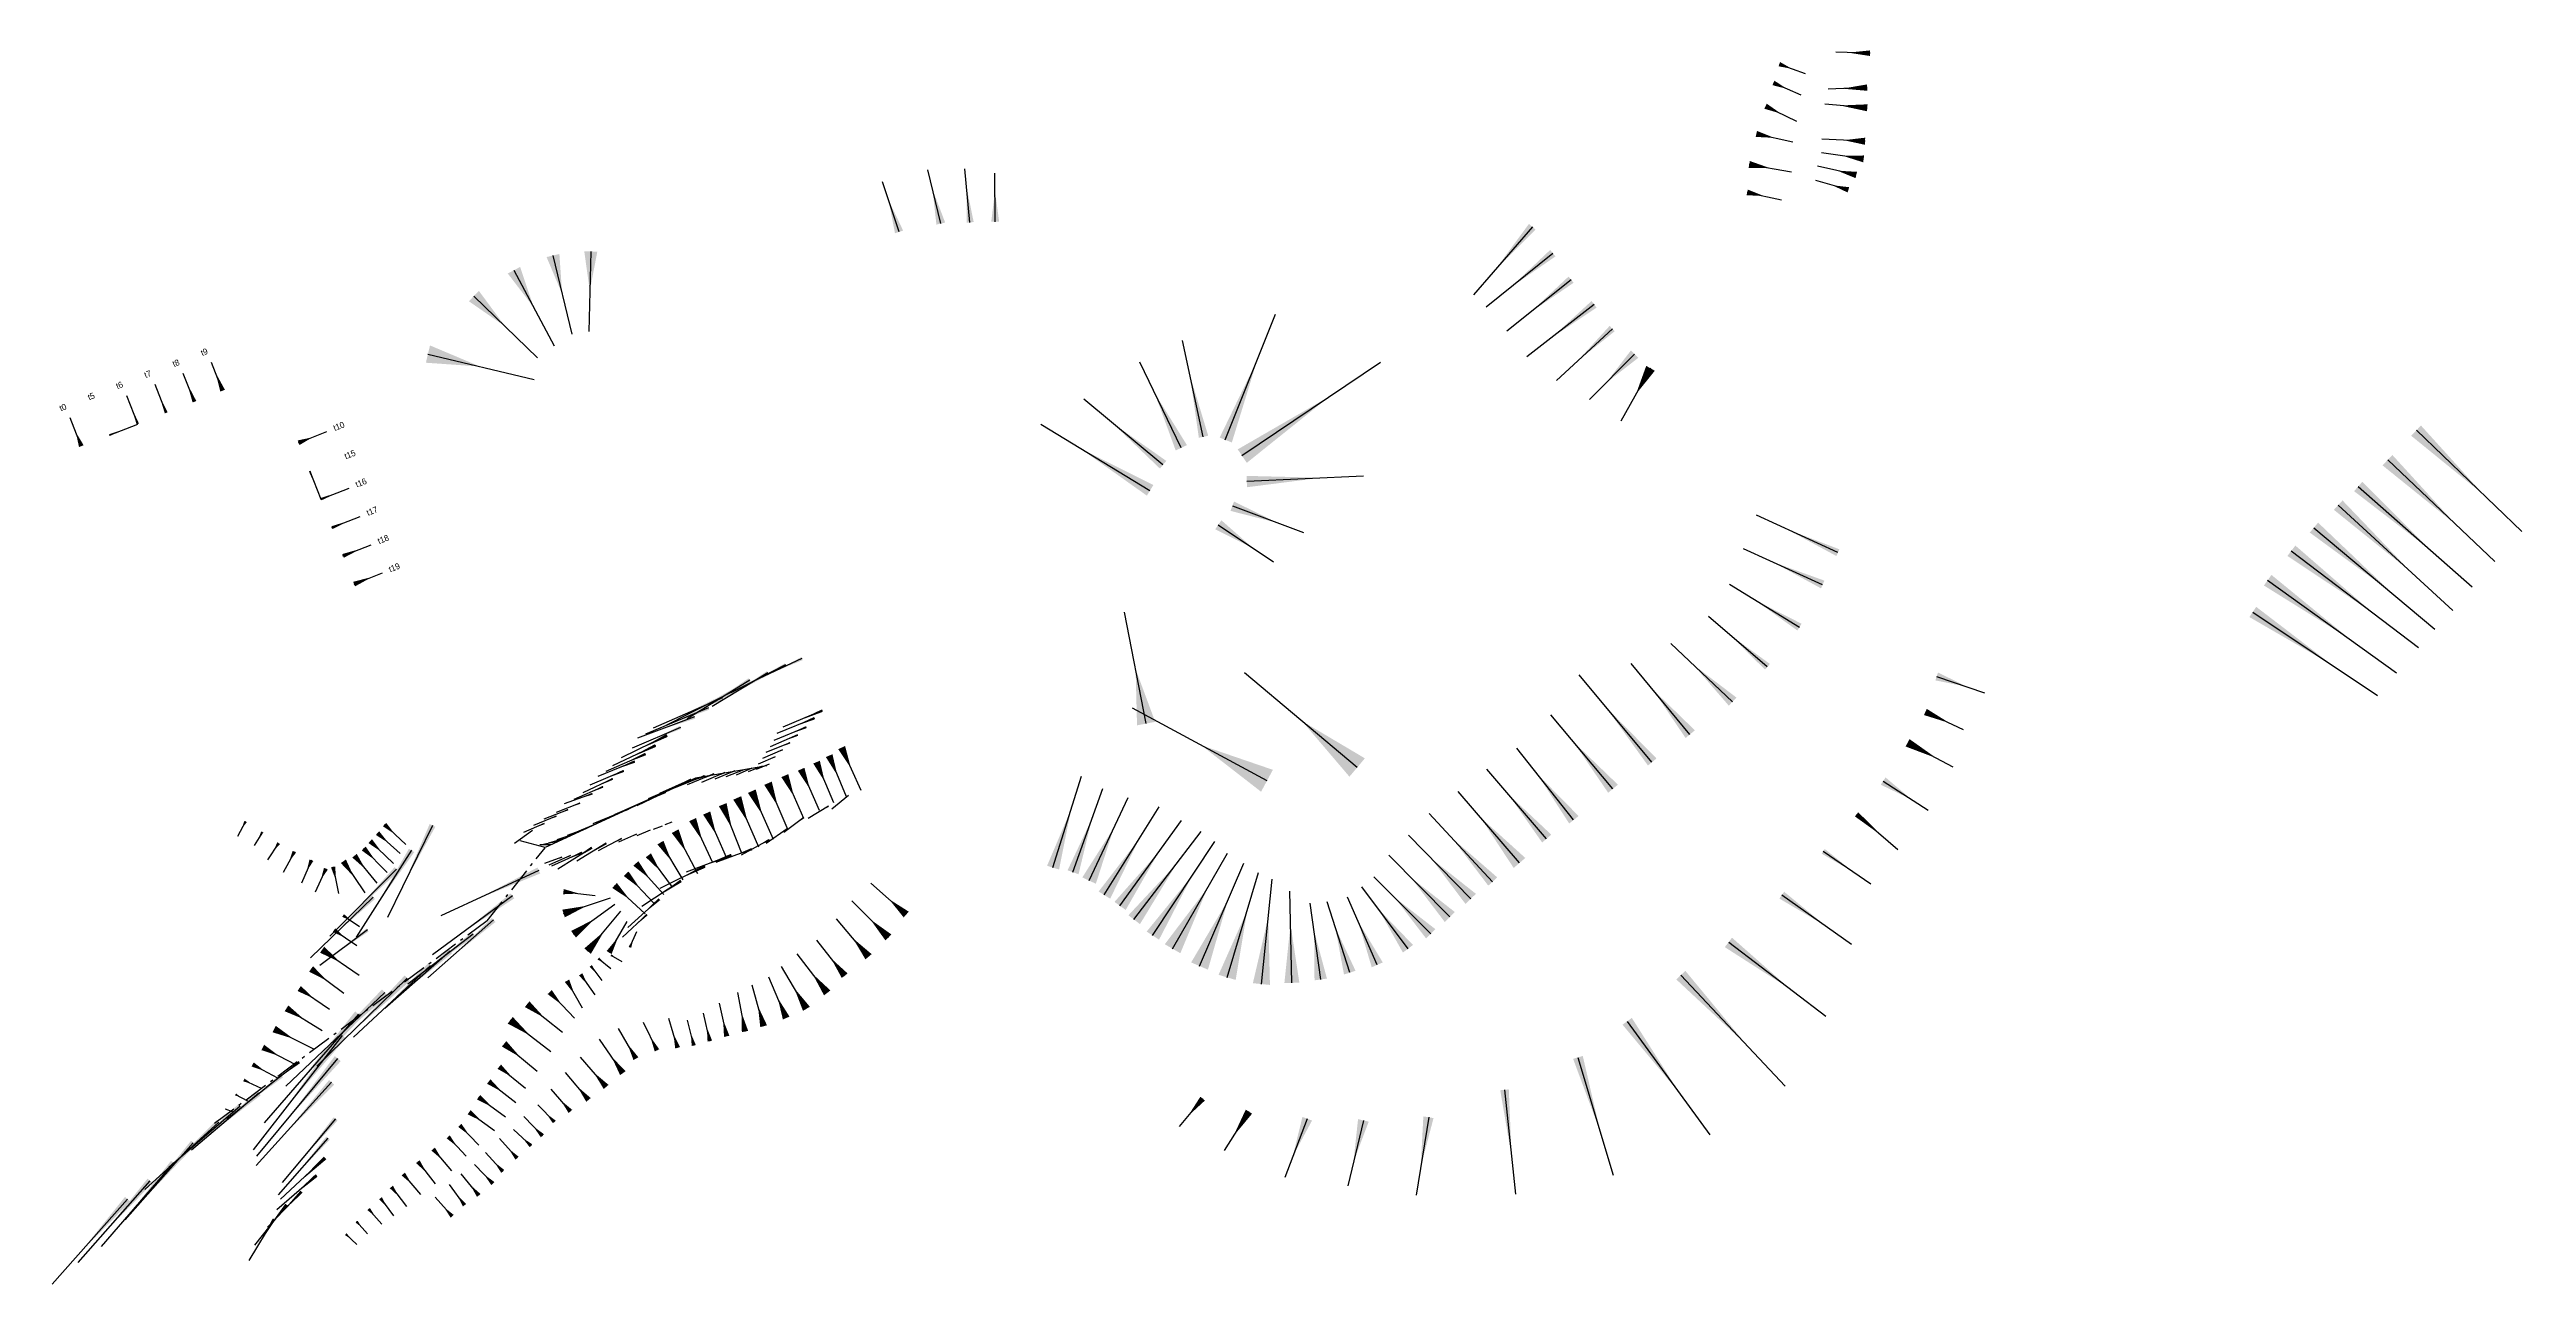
# Model space of a CAD drawing. Header units: millimetres. Extents: x -3113 to 15022, y -19591 to 4665.
# Drawn here: x 11604.3 to 11685.9, y -10533.5 to -10492.7 of the extents above; entities that cross this region are included whole.
import ezdxf

# ---------------------------------------------------------------- set-up
doc = ezdxf.new("R2010")
doc.units = ezdxf.units.MM
doc.linetypes.add('DOTDASH', pattern=[1.3, 0.8, -0.2, 0.1, -0.2])
for name, color, linetype in [('AS_HACHURES', 7, 'Continuous'), ('HACHURES', 7, 'Continuous'), ('LINE', 7, 'Continuous')]:
    doc.layers.add(name, color=color, linetype=linetype)
doc.styles.get("Standard").update_dxf_attribs({"font": 'Akzidenz-grotesk-roman.ttf'})

# ---------------------------------------------------------------- blocks, each defined once
blk = doc.blocks.new('T7')
blk.add_line((0, 0), (0, 1))
at = {"linetype": 'Continuous'}
blk.add_solid([(0.052, 0), (-0.045, 0), (0, 0.638)], dxfattribs=at)
blk = doc.blocks.new('T8')
blk.add_line((0, 0), (0, 1))
at = {"linetype": 'Continuous'}
blk.add_solid([(0.069, 0), (-0.062, 0), (0, 0.638)], dxfattribs=at)
blk = doc.blocks.new('T9')
blk.add_line((0, 0), (0, 1))
at = {"linetype": 'Continuous'}
blk.add_solid([(0.081, 0), (-0.082, 0), (0, 0.638)], dxfattribs=at)
blk = doc.blocks.new('T6')
blk.add_line((0, 0), (0, 1))
at = {"linetype": 'Continuous'}
blk.add_solid([(0.04, 0), (-0.042, 0), (-0.001, 0.638)], dxfattribs=at)
blk = doc.blocks.new('T0')
blk.add_line((0, 0), (0, 1))
at = {"linetype": 'Continuous'}
blk.add_solid([(0.081, 0), (-0.082, 0), (0, 0.49)], dxfattribs=at)
blk = doc.blocks.new('T5')
blk.add_line((0, -0.002), (1, -0.002))
at = {"linetype": 'Continuous'}
blk.add_solid([(0, -0.031), (0, 0.03), (0.638, -0.001)], dxfattribs=at)
blk = doc.blocks.new('t10')
at = {"rotation": 270}
blk.add_blockref('T0', (0, 0), dxfattribs=at)
blk = doc.blocks.new('hach2004a')
at = {"layer": 'LINE'}
blk.add_lwpolyline([(185.581, 90.883), (183.252, 91.369), (177.802, 91.049), (177.123, 91.555)], dxfattribs=at)
at = {"layer": 'LINE', "linetype": 'DOTDASH'}
for points in [[(175.148, 89.5), (177.798, 91.042)], [(175.148, 89.5), (164.182, 86.519)]]:
    blk.add_lwpolyline(points, dxfattribs=at)
for name, p in [('T0', (168.409, 108.933)), ('T6', (170.409, 108.933)), ('T7', (171.409, 108.933)), ('T8', (172.409, 108.933)), ('T9', (173.409, 108.933)), ('T5', (169.409, 108.933))]:
    blk.add_blockref(name, p)
for name, p, xscale, yscale, zscale, rotation in [('t10', (182.25, 108.812), 2.917430118291665, 2.917430118291665, 2.917430118291665, 294.483038661456), ('t10', (183.789, 109.123), 2.820933119310184, 2.820933119310184, 2.820933119310184, 276.7127047201029), ('t10', (185.163, 109.105), 2.662127638036194, 2.662127638036194, 2.662127638036194, 262.0894676144769), ('t10', (186.372, 108.775), 2.642619708569804, 2.642619708569804, 2.642619708569804, 247.1575067720299), ('t10', (180.144, 107.585), 3.592303795931853, 3.592303795931853, 3.592303795931853, 325.1870938919219), ('T0', (197.724, 87.618), 3.735768488021948, 3.735768488021948, 3.735768488021948, 349.5390748359407), ('T0', (200.743, 84.413), 5.029488453753664, 5.029488453753664, 5.029488453753664, 40.27112217073048), ('T0', (203.668, 83.735), 4.847453225396348, 4.847453225396348, 4.847453225396348, 28.53387441735278)]:
    blk.add_blockref(name, p, dxfattribs=dict(xscale=xscale, yscale=yscale, zscale=zscale, rotation=rotation))
at = {"rotation": 270}
for name, p in [('T0', (175.114, 106.423)), ('T5', (175.114, 105.423)), ('T6', (175.114, 104.423)), ('T7', (175.114, 103.423)), ('T8', (175.114, 102.423)), ('T9', (175.114, 101.423))]:
    blk.add_blockref(name, p, dxfattribs=at)
at = {"layer": 'AS_HACHURES'}
for name, p, xscale, yscale, zscale, rotation in [('T9', (196.061, 105.664), 1.736986573459937, 1.736986573459937, 1.736986573459937, 356.8432288943025), ('T9', (197.441, 105.419), 1.819331451989527, 1.819331451989527, 1.819331451989527, 352.2309404500717), ('T8', (198.35, 105.105), 1.776618330707009, 1.776618330707009, 1.776618330707009, 343.9587647378539), ('T9', (199.131, 104.819), 1.598555279910912, 1.598555279910912, 1.598555279910912, 339.0154563510438), ('T0', (224.663, 99.717), 0.9846298344642536, 0.9846298344642536, 0.9846298344642536, 225.015997500006), ('T0', (225.07, 100.22), 0.9042657382163796, 0.9042657382163796, 0.9042657382163796, 228.4841409471859), ('T9', (227.984, 99.466), 1.12955909731502, 1.12955909731502, 1.12955909731502, 67.07953587740808), ('T8', (202.108, 95.65), 3.127453227009448, 3.127453227009448, 3.127453227009448, 4.187416366662431), ('T7', (202.922, 95.725), 3.248650969546048, 3.248650969546048, 3.248650969546048, 350.7646878277399), ('T7', (203.564, 95.365), 4.453158036864612, 4.453158036864612, 4.453158036864612, 316.8077609308605), ('T0', (224.141, 99.098), 1.135787421567571, 1.135787421567571, 1.135787421567571, 222.94639249048), ('T9', (227.483, 98.446), 1.290658315731722, 1.290658315731722, 1.290658315731722, 71.01364250201708), ('T7', (200.639, 94.713), 4.207971486482635, 4.207971486482635, 4.207971486482635, 37.30009823043194), ('T7', (201.347, 95.346), 3.38838281086969, 3.38838281086969, 3.38838281086969, 28.88080306951689), ('T7', (215.542, 98.198), 2.955364803713064, 2.955364803713064, 2.955364803713064, 117.593142678658), ('T0', (223.526, 98.358), 1.227444912450887, 1.227444912450887, 1.227444912450887, 236.3250062306031), ('T9', (227.243, 97.826), 1.404632155428428, 1.404632155428428, 1.404632155428428, 63.81274755338716), ('T7', (215.854, 97.141), 2.819513268059648, 2.819513268059648, 2.819513268059648, 107.3447477197439), ('T0', (222.94, 97.507), 1.417501280967886, 1.417501280967886, 1.417501280967886, 238.6574253613514), ('T0', (226.517, 96.303), 1.397323070488748, 1.397323070488748, 1.397323070488748, 60.42227114633346), ('T0', (226.772, 96.828), 1.430244322693324, 1.430244322693324, 1.430244322693324, 65.86666708748754), ('T0', (222.543, 96.675), 1.159278487174774, 1.159278487174774, 1.159278487174774, 236.3253454426491), ('T0', (225.676, 95.538), 1.11298961808183, 1.11298961808183, 1.11298961808183, 52.68221056883338), ('T0', (226.097, 95.898), 1.306374960809859, 1.306374960809859, 1.306374960809859, 55.77756098096626), ('T7', (203.884, 94.683), 5.506906783668818, 5.506906783668818, 5.506906783668818, 282.6123217552517), ('T7', (216.095, 96.109), 2.713484069285456, 2.713484069285456, 2.713484069285456, 106.9817838384852), ('T7', (216.503, 95.076), 2.805568126125308, 2.805568126125308, 2.805568126125308, 106.4083605990022), ('T7', (203.724, 93.842), 3.855242836808872, 3.855242836808872, 3.855242836808872, 251.1980744954694), ('T7', (216.767, 94.116), 2.503141074675038, 2.503141074675038, 2.503141074675038, 111.3818595178324), ('T8', (202.984, 93.254), 2.505801498201163, 2.505801498201163, 2.505801498201163, 228.0937947999845), ('T9', (217.146, 93.072), 2.107364464908646, 2.107364464908646, 2.107364464908646, 113.8121087141622), ('T9', (202.327, 92.846), 2.191696925389039, 2.191696925389039, 2.191696925389039, 214.6264813066057), ('T0', (217.462, 92.445), 1.996479401702131, 1.996479401702131, 1.996479401702131, 129.2094991488266), ('T8', (193.128, 84.328), 3.151158594861259, 3.151158594861259, 3.151158594861259, 321.0991773976563), ('T6', (220.993, 84.541), 2.949968901189444, 2.949968901189444, 2.949968901189444, 43.93550918226065), ('T8', (193.686, 83.945), 2.930029319083693, 2.930029319083693, 2.930029319083693, 318.884472580876), ('T9', (194.087, 83.49), 3.020657954857368, 3.020657954857368, 3.020657954857368, 313.4995503973851), ('T7', (220.136, 83.738), 2.858668243277965, 2.858668243277965, 2.858668243277965, 44.07696875156672), ('T8', (194.375, 82.871), 3.41661078795817, 3.41661078795817, 3.41661078795817, 306.5573671390791), ('T7', (218.91, 82.712), 2.696859080411555, 2.696859080411555, 2.696859080411555, 37.02645166070518), ('T8', (194.725, 82.351), 3.462272974766491, 3.462272974766491, 3.462272974766491, 302.6255125482241), ('T7', (217.451, 81.883), 2.548925022921519, 2.548925022921519, 2.548925022921519, 27.91060830617641), ('T8', (194.992, 81.76), 3.650378348485309, 3.650378348485309, 3.650378348485309, 301.1032208200494), ('T8', (195.372, 81.047), 3.715283426212618, 3.715283426212618, 3.715283426212618, 305.044032836463), ('T7', (212.767, 80.35), 3.746262491311958, 3.746262491311958, 3.746262491311958, 18.44463341794996), ('T8', (214.27, 80.746), 3.034490943353779, 3.034490943353779, 3.034490943353779, 18.20884268060937), ('T8', (215.963, 81.234), 2.791313319192941, 2.791313319192941, 2.791313319192941, 25.12764632968188), ('T9', (195.827, 80.396), 3.631516552581634, 3.631516552581634, 3.631516552581634, 308.7166203504498), ('T8', (209.673, 79.521), 3.019580856032845, 3.019580856032845, 3.019580856032845, 16.93681171822511), ('T8', (211.246, 80.003), 3.177428690278751, 3.177428690278751, 3.177428690278751, 18.44477910636706), ('T9', (196.446, 79.541), 3.693087211725115, 3.693087211725115, 3.693087211725115, 315.3073423194978), ('T9', (197.156, 78.862), 3.611269571538223, 3.611269571538223, 3.611269571538223, 321.92512127107), ('T9', (207.497, 78.855), 3.101494850758814, 3.101494850758814, 3.101494850758814, 19.23006898797393), ('T8', (208.614, 79.271), 3.024443115257886, 3.024443115257886, 3.024443115257886, 19.1893653784865), ('T9', (198.127, 78.245), 3.46973173670473, 3.46973173670473, 3.46973173670473, 332.7706223316813), ('T9', (199.075, 77.915), 3.025816432483578, 3.025816432483578, 3.025816432483578, 339.9708899971453), ('T9', (205.569, 78.34), 2.931727023027556, 2.931727023027556, 2.931727023027556, 22.98085088547473), ('T8', (206.443, 78.603), 3.067526864273465, 3.067526864273465, 3.067526864273465, 21.38164338836991), ('T7', (238.97, 80.772), 4.860739439166041, 4.860739439166041, 4.860739439166041, 205.0027882389088), ('T7', (240.203, 81.332), 4.81116407611993, 4.81116407611993, 4.81116407611993, 204.7876519310717), ('T9', (200.001, 77.672), 2.538956035401388, 2.538956035401388, 2.538956035401388, 346.4386420201054), ('T9', (200.973, 77.532), 2.451000949379458, 2.451000949379458, 2.451000949379458, 356.389514505118), ('T9', (203.045, 77.565), 2.548901467550719, 2.548901467550719, 2.548901467550719, 15.26341893021556), ('T9', (203.923, 77.75), 2.650068860938108, 2.650068860938108, 2.650068860938108, 23.46424591628871), ('T9', (204.71, 78.036), 2.858945956553948, 2.858945956553948, 2.858945956553948, 23.21047870613052), ('T6', (236.899, 79.976), 5.125557885191577, 5.125557885191577, 5.125557885191577, 206.0270925199976), ('T6', (237.737, 80.307), 5.007438071839153, 5.007438071839153, 5.007438071839153, 207.2550951260095), ('T9', (201.909, 77.441), 2.436169251449255, 2.436169251449255, 2.436169251449255, 2.338720211916986), ('T9', (222.53, 79.555), 1.66622621982934, 1.66622621982934, 1.66622621982934, 229.8602585747203), ('T6', (234.915, 79.139), 5.261742499632299, 5.261742499632299, 5.261742499632299, 211.3076349267466), ('T6', (235.885, 79.579), 5.197798128953512, 5.197798128953512, 5.197798128953512, 208.6435891560876), ('T9', (221.757, 78.602), 1.373838950374908, 1.373838950374908, 1.373838950374908, 223.9351292111334), ('T6', (233.834, 78.522), 5.227071362656449, 5.227071362656449, 5.227071362656449, 212.9678354797687), ('T9', (220.84, 77.87), 1.689521741419541, 1.689521741419541, 1.689521741419541, 220.6177844789607), ('T6', (232.996, 77.728), 4.940392431984847, 4.940392431984847, 4.940392431984847, 214.8398175868694), ('T9', (219.631, 76.99), 1.759535130543037, 1.759535130543037, 1.759535130543037, 215.6920207621471), ('T7', (218.421, 76.294), 1.78707470405745, 1.78707470405745, 1.78707470405745, 208.155490436368), ('T9', (194.945, 75.44), 1.198339249052288, 1.198339249052288, 1.198339249052288, 118.5962045137715), ('T7', (216.954, 75.561), 1.90079609066303, 1.90079609066303, 1.90079609066303, 214.0118959348143), ('T9', (196.207, 74.484), 1.518695996936283, 1.518695996936283, 1.518695996936283, 126.2769135703413), ('T7', (215.158, 74.718), 2.805462326533701, 2.805462326533701, 2.805462326533701, 213.289997130717), ('T9', (197.91, 73.566), 2.07113381477355, 2.07113381477355, 2.07113381477355, 137.6032019052022), ('T6', (211.088, 73.473), 5.015151161482485, 5.015151161482485, 5.015151161482485, 201.8905429411344), ('T7', (212.958, 73.912), 4.028745199351218, 4.028745199351218, 4.028745199351218, 211.2462690798189), ('T9', (199.612, 72.84), 2.212033565182385, 2.212033565182385, 2.212033565182385, 145.1952759587935), ('T6', (208.888, 72.703), 4.621723969385019, 4.621723969385019, 4.621723969385019, 194.7052431950388), ('T8', (201.653, 72.148), 2.59576462742127, 2.59576462742127, 2.59576462742127, 149.4383923561054), ('T6', (204.305, 72.08), 3.458112400473752, 3.458112400473752, 3.458112400473752, 164.630075564552), ('T6', (206.945, 72.19), 4.044115837773421, 4.044115837773421, 4.044115837773421, 175.3199046131296)]:
    blk.add_blockref(name, p, dxfattribs=dict(at, xscale=xscale, yscale=yscale, zscale=zscale, rotation=rotation))
at = {"layer": 'HACHURES', "linetype": 'DOTDASH'}
for name, p, xscale, yscale, zscale, rotation in [('T0', (168.932, 95.447), 0.5604353431422867, 0.5604353431422867, 0.5604353431422867, 129.6132576980828), ('T0', (169.319, 94.924), 0.5200546989947942, 0.5200546989947942, 0.5200546989947942, 126.9406419183573), ('T0', (169.683, 94.386), 0.6581697499095052, 0.6581697499095052, 0.6581697499095052, 125.3399431045366), ('T0', (170.064, 93.936), 0.7740541865097813, 0.7740541865097813, 0.7740541865097813, 130.4710817188327), ('T0', (170.481, 93.468), 0.8209237764034579, 0.8209237764034579, 0.8209237764034579, 135.7564031505684), ('T0', (170.827, 93.036), 0.8461329843830401, 0.8461329843830401, 0.8461329843830401, 134.1218993905853), ('T0', (171.07, 93.001), 0.8967640188296103, 0.8967640188296103, 0.8967640188296103, 169.9902438831186), ('T0', (171.451, 93.053), 1.260572639588487, 1.260572639588487, 1.260572639588487, 192.6987576593428), ('T0', (171.86, 93.089), 1.158683715259109, 1.158683715259109, 1.158683715259109, 197.6507977113507), ('T5', (174.616, 93.078), 3.37264284151968, 3.37264284151968, 3.37264284151968, 222.6181168654745), ('T0', (172.227, 93.202), 1.112944329990984, 1.112944329990984, 1.112944329990984, 202.8946331187799), ('T0', (172.516, 93.346), 1.060748918275026, 1.060748918275026, 1.060748918275026, 205.045744764139), ('T0', (172.836, 93.506), 1.002898650014561, 1.002898650014561, 1.002898650014561, 206.6001461192404), ('T0', (173.156, 93.682), 0.9593378406354712, 0.9593378406354712, 0.9593378406354712, 205.6756507789244), ('T5', (182.889, 93.015), 1.678689804867926, 1.678689804867926, 1.678689804867926, 184.8191034997215), ('T5', (183.396, 93.099), 1.729150679300116, 1.729150679300116, 1.729150679300116, 181.8449066622925), ('T5', (183.957, 93.254), 2.009844774108628, 2.009844774108628, 2.009844774108628, 179.1888531206548), ('T5', (184.492, 93.366), 2.248880259449567, 2.248880259449567, 2.248880259449567, 181.4184375476346), ('T5', (185.042, 93.504), 2.490556167234998, 2.490556167234998, 2.490556167234998, 182.2203766194799), ('T5', (185.557, 93.585), 2.597731337167769, 2.597731337167769, 2.597731337167769, 185.65720178111), ('T5', (186.094, 93.717), 2.428949923755233, 2.428949923755233, 2.428949923755233, 190.3572304623907), ('T5', (186.74, 93.721), 2.148646241937303, 2.148646241937303, 2.148646241937303, 189.5780530358017), ('T5', (187.373, 93.748), 2.017918939990572, 2.017918939990572, 2.017918939990572, 185.4878825070052), ('T5', (187.951, 93.748), 1.764796674463784, 1.764796674463784, 1.764796674463784, 183.5768203506719), ('T5', (172.989, 92.165), 3.116936703707576, 3.116936703707576, 3.116936703707576, 203.7559870759377), ('T5', (173.675, 92.564), 3.390162166980704, 3.390162166980704, 3.390162166980704, 216.1085676321095), ('T5', (180.302, 92.214), 1.040774615643941, 1.040774615643941, 1.040774615643941, 182.3842751824134), ('T5', (180.696, 92.34), 1.084928859808477, 1.084928859808477, 1.084928859808477, 183.6610191746995), ('T5', (181.132, 92.452), 1.208652495371207, 1.208652495371207, 1.208652495371207, 181.3489199507424), ('T5', (181.582, 92.607), 1.306728508886216, 1.306728508886216, 1.306728508886216, 180.5966708803612), ('T5', (182.003, 92.706), 1.420742814403566, 1.420742814403566, 1.420742814403566, 182.2955049198459), ('T5', (182.411, 92.846), 1.563867455041611, 1.563867455041611, 1.563867455041611, 184.1279735723347), ('T5', (171.934, 91.595), 2.87689045973709, 2.87689045973709, 2.87689045973709, 202.7415333470189), ('T0', (170.792, 91.395), 0.6571571768738216, 0.6571571768738216, 0.6571571768738216, 214.384282865796), ('T5', (177.617, 91.722), 0.7264364760822288, 0.7264364760822288, 0.7264364760822288, 194.5979746644896), ('T5', (178.068, 91.792), 0.7453503249720171, 0.7453503249720171, 0.7453503249720171, 182.0925626227702), ('T5', (178.517, 91.876), 0.8004898142356207, 0.8004898142356207, 0.8004898142356207, 181.0626004763776), ('T5', (178.952, 91.933), 0.8431933886022306, 0.8431933886022306, 0.8431933886022306, 180), ('T5', (179.402, 91.989), 0.8431933886022306, 0.8431933886022306, 0.8431933886022306, 180), ('T5', (179.895, 92.129), 0.9838125921813771, 0.9838125921813771, 0.9838125921813771, 178.3427207448135), ('T5', (171.363, 90.653), 1.951796052853532, 1.951796052853532, 1.951796052853532, 195.2501227860984), ('T0', (169.736, 90.596), 1.479868432647958, 1.479868432647958, 1.479868432647958, 214.0034175640646), ('T0', (170.336, 91.052), 0.9022361460047322, 0.9022361460047322, 0.9022361460047322, 214.6816769704226), ('T5', (178.196, 90.546), 0.608823113265688, 0.608823113265688, 0.608823113265688, 178.2534257008241), ('T0', (169.166, 90.139), 1.345334786141659, 1.345334786141659, 1.345334786141659, 211.9818244192877), ('T5', (176.222, 89.956), 3.272145656993092, 3.272145656993092, 3.272145656993092, 195.0091499704009), ('T5', (177.334, 90.416), 3.556351448034783, 3.556351448034783, 3.556351448034783, 183.4300693003895), ('T5', (178.491, 90.498), 0.7896000110087061, 0.7896000110087061, 0.7896000110087061, 182.7838453908107), ('T5', (178.867, 90.45), 1.096724047448851, 1.096724047448851, 1.096724047448851, 182.8448111465251), ('T5', (179.232, 90.479), 1.315528263819346, 1.315528263819346, 1.315528263819346, 190.8403581736111), ('T5', (179.727, 90.441), 1.129621705224835, 1.129621705224835, 1.129621705224835, 190.1552069204338), ('T5', (180.259, 90.403), 0.8698453274317888, 0.8698453274317888, 0.8698453274317888, 186.2869530486121), ('T5', (180.762, 90.355), 0.6461662493630258, 0.6461662493630258, 0.6461662493630258, 182.5237346188823), ('T5', (181.237, 90.317), 0.4840124061710457, 0.4840124061710457, 0.4840124061710457, 181.171610986954), ('T5', (181.647, 90.299), 0.3135199435637332, 0.3135199435637332, 0.3135199435637332, 180), ('T5', (181.998, 90.299), 0.2473107629339211, 0.2473107629339211, 0.2473107629339211, 180), ('T0', (167.938, 89.227), 1.386893337973648, 1.386893337973648, 1.386893337973648, 216.6362767946406), ('T0', (168.566, 89.682), 1.210664498315356, 1.210664498315356, 1.210664498315356, 214.4777921784326), ('T5', (173.646, 89.002), 2.859225867777471, 2.859225867777471, 2.859225867777471, 199.854914002673), ('T5', (174.562, 89.251), 2.711824310262011, 2.711824310262011, 2.711824310262011, 196.0209264736282), ('T5', (175.356, 89.444), 2.893926590136715, 2.893926590136715, 2.893926590136715, 199.9974952952815), ('T0', (177.575, 88.802), 1.632718440258884, 1.632718440258884, 1.632718440258884, 266.9918267218946), ('T0', (177.833, 89.474), 1.055267383468957, 1.055267383468957, 1.055267383468957, 241.689288878297), ('T5', (186.989, 88.906), 0.7780475024510969, 0.7780475024510969, 0.7780475024510969, 189.9801817222816), ('T5', (187.734, 88.997), 0.7131691402983328, 0.7131691402983328, 0.7131691402983328, 198.4031346524515), ('T5', (170.077, 88.177), 4.740568669395105, 4.740568669395105, 4.740568669395105, 207.6441669421257), ('T0', (166.74, 88.313), 1.213571688698589, 1.213571688698589, 1.213571688698589, 221.1865376892143), ('T5', (171.146, 88.528), 4.489216504003175, 4.489216504003175, 4.489216504003175, 202.1293893157825), ('T0', (167.31, 88.741), 1.455138446541363, 1.455138446541363, 1.455138446541363, 221.8638953092392), ('T5', (172.006, 88.694), 4.149815897950977, 4.149815897950977, 4.149815897950977, 202.8012417106267), ('T5', (172.869, 88.807), 3.460146715336479, 3.460146715336479, 3.460146715336479, 201.6516460744967), ('T0', (177.632, 88.045), 1.686060605425242, 1.686060605425242, 1.686060605425242, 284.7539249946235), ('T0', (177.861, 87.359), 1.715225848132808, 1.715225848132808, 1.715225848132808, 298.8866457486496), ('T5', (180.684, 88.088), 1.393311683647956, 1.393311683647956, 1.393311683647956, 200.3135029909826), ('T5', (181.57, 88.389), 1.54116914420998, 1.54116914420998, 1.54116914420998, 192.0461132516048), ('T5', (182.474, 88.55), 1.654435508049872, 1.654435508049872, 1.654435508049872, 184.8899231273813), ('T5', (183.419, 88.57), 1.588170016450111, 1.588170016450111, 1.588170016450111, 179.2859084268354), ('T5', (184.123, 88.51), 1.266911972061724, 1.266911972061724, 1.266911972061724, 179.0488651302226), ('T5', (184.766, 88.59), 1.054217372148951, 1.054217372148951, 1.054217372148951, 187.6877324464072), ('T5', (185.449, 88.711), 0.8480418522935661, 0.8480418522935661, 0.8480418522935661, 193.7552939920838), ('T5', (186.093, 88.852), 0.8154163364963022, 0.8154163364963022, 0.8154163364963022, 195.7572981662597), ('T5', (169.324, 87.721), 4.770329028274087, 4.770329028274087, 4.770329028274087, 210.7394384991956), ('T0', (165.769, 87.543), 0.6258887570958266, 0.6258887570958266, 0.6258887570958266, 223.1471052780775), ('T0', (166.225, 87.914), 0.9323847587232308, 0.9323847587232308, 0.9323847587232308, 220.0527561483968), ('T5', (167.684, 87.423), 1.37136230721841, 1.37136230721841, 1.37136230721841, 196.131361146097), ('T0', (178.504, 87.058), 1.181087228099171, 1.181087228099171, 1.181087228099171, 308.1309193229492), ('T5', (180.121, 87.766), 1.10128117579204, 1.10128117579204, 1.10128117579204, 201.4122032595372), ('T0', (179.206, 86.973), 0.5655103865950049, 0.5655103865950049, 0.5655103865950049, 315.0429794576137), ('T5', (164.492, 86.544), 3.289536242336667, 3.289536242336667, 3.289536242336667, 200.8629057462429), ('T5', (165.342, 86.779), 3.101815037383425, 3.101815037383425, 3.101815037383425, 199.2825034180348), ('T5', (166.073, 86.954), 2.906967373892771, 2.906967373892771, 2.906967373892771, 198.818514156263), ('T5', (166.981, 87.218), 2.296796314393903, 2.296796314393903, 2.296796314393903, 197.0701628382099), ('T0', (164.856, 86.887), 0.2427633831799957, 0.2427633831799957, 0.2427633831799957, 225.098278193454), ('T5', (168.432, 86.414), 3.694166302151376, 3.694166302151376, 3.694166302151376, 206.4477540425653), ('T5', (168.908, 87.068), 4.185366364837709, 4.185366364837709, 4.185366364837709, 208.8792273606446), ('T0', (165.341, 87.201), 0.4462346895752941, 0.4462346895752941, 0.4462346895752941, 219.8210337217332), ('T0', (175.368, 86.459), 1.484319466047746, 1.484319466047746, 1.484319466047746, 210.390624936357), ('T0', (176.205, 86.561), 1.179272988702448, 1.179272988702448, 1.179272988702448, 202.1230668651458), ('T0', (176.871, 86.698), 1.016888724081799, 1.016888724081799, 1.016888724081799, 187.6903074998383), ('T0', (177.366, 86.732), 0.8249880154856178, 0.8249880154856178, 0.8249880154856178, 193.1749702716652), ('T0', (177.777, 86.868), 0.6048941515229423, 0.6048941515229423, 0.6048941515229423, 196.3930936161856), ('T0', (178.101, 87.005), 0.5269483585291618, 0.5269483585291618, 0.5269483585291618, 209.075300746261), ('T0', (178.528, 86.954), 0.4139227649564696, 0.4139227649564696, 0.4139227649564696, 218.2179348909766), ('T5', (161.681, 85.578), 3.58710146679895, 3.58710146679895, 3.58710146679895, 207.1905101689917), ('T5', (162.618, 85.842), 3.641292276963122, 3.641292276963122, 3.641292276963122, 207.8045869770244), ('T5', (163.468, 86.222), 3.390209103591893, 3.390209103591893, 3.390209103591893, 207.2311311629476), ('T0', (174.655, 86.17), 1.684391965724441, 1.684391965724441, 1.684391965724441, 211.1832742773888), ('T0', (187.249, 84.161), 1.709081593046386, 1.709081593046386, 1.709081593046386, 23.64068729015435), ('T0', (188.071, 84.65), 1.556679876752072, 1.556679876752072, 1.556679876752072, 26.88354632907555), ('T5', (160.773, 85.285), 3.744170966116711, 3.744170966116711, 3.744170966116711, 206.977501592505), ('T5', (168.115, 85.245), 2.730600627029905, 2.730600627029905, 2.730600627029905, 208.6113534419407), ('T0', (173.761, 84.879), 1.114753225548256, 1.114753225548256, 1.114753225548256, 209.4465557554028), ('T0', (174.184, 85.521), 1.415577098048525, 1.415577098048525, 1.415577098048525, 209.1281286874754), ('T0', (185.448, 83.515), 1.49183159610316, 1.49183159610316, 1.49183159610316, 16.77257434648269), ('T0', (186.408, 83.809), 1.633400629346659, 1.633400629346659, 1.633400629346659, 18.9141794008356), ('T5', (167.651, 84.746), 2.486869735188061, 2.486869735188061, 2.486869735188061, 207.3316665073457), ('T5', (167.322, 84.175), 2.000969109256614, 2.000969109256614, 2.000969109256614, 201.5070647286428), ('T0', (172.758, 84.19), 1.099695264588741, 1.099695264588741, 1.099695264588741, 212.8345680278929), ('T0', (173.26, 84.55), 1.130278169844192, 1.130278169844192, 1.130278169844192, 210.8118968720488), ('T0', (176.795, 82.973), 1.292198755845183, 1.292198755845183, 1.292198755845183, 19.11173462565983), ('T0', (177.473, 83.194), 1.355856289372878, 1.355856289372878, 1.355856289372878, 12.97050426825423), ('T0', (178.049, 83.482), 1.147873210381463, 1.147873210381463, 1.147873210381463, 8.490572829685378), ('T0', (178.795, 83.482), 1.019980460695084, 1.019980460695084, 1.019980460695084, 4.730753328312246), ('T0', (179.457, 83.313), 1.002515249510392, 1.002515249510392, 1.002515249510392, 355.1866376074192), ('T0', (179.981, 83.189), 0.8548650516059761, 0.8548650516059761, 0.8548650516059761, 352.2656318438532), ('T0', (180.527, 83.132), 0.9448953986875775, 0.9448953986875775, 0.9448953986875775, 351.1888017504064), ('T0', (181.102, 83.074), 1.119369125696289, 1.119369125696289, 1.119369125696289, 351.1634200042899), ('T0', (181.721, 83.002), 1.30144267793344, 1.30144267793344, 1.30144267793344, 349.207246950458), ('T0', (182.355, 82.94), 1.408905999631977, 1.408905999631977, 1.408905999631977, 354.3563746384672), ('T0', (183.146, 82.92), 1.462006332531838, 1.462006332531838, 1.462006332531838, 1.551577530382082), ('T0', (183.877, 82.96), 1.619331172838763, 1.619331172838763, 1.619331172838763, 9.143071138510296), ('T0', (184.706, 83.197), 1.624540358862724, 1.624540358862724, 1.624540358862724, 16.22847563037265), ('T5', (165.579, 83.205), 1.695225436059832, 1.695225436059832, 1.695225436059832, 210.1849239699363), ('T5', (166.193, 83.423), 1.613909732184865, 1.613909732184865, 1.613909732184865, 204.6924861955032), ('T5', (166.847, 83.74), 1.723442772071112, 1.723442772071112, 1.723442772071112, 199.4544092719921), ('T0', (171.352, 83.339), 0.8697917249538347, 0.8697917249538347, 0.8697917249538347, 201.352260200251), ('T0', (171.846, 83.555), 0.9033850519421132, 0.9033850519421132, 0.9033850519421132, 202.206698019854), ('T0', (172.288, 83.845), 1.029918509524528, 1.029918509524528, 1.029918509524528, 213.2107721115224), ('T0', (174.786, 82.522), 0.7833578155534388, 0.7833578155534388, 0.7833578155534388, 22.37004506882186), ('T0', (175.405, 82.652), 0.9705268494864115, 0.9705268494864115, 0.9705268494864115, 19.43167524841212), ('T0', (176.099, 82.787), 1.179081178866946, 1.179081178866946, 1.179081178866946, 18.40945416777032), ('T5', (165.02, 82.91), 1.593865045130653, 1.593865045130653, 1.593865045130653, 217.4252025725985), ('T0', (169.006, 82.49), 0.8183979911819099, 0.8183979911819099, 0.8183979911819099, 196.2389091323369), ('T0', (169.526, 82.744), 0.8818687394642079, 0.8818687394642079, 0.8818687394642079, 198.4834583541209), ('T0', (170.122, 82.947), 0.9260262800682421, 0.9260262800682421, 0.9260262800682421, 196.6914960675197), ('T0', (170.743, 83.149), 0.9377606679052084, 0.9377606679052084, 0.9377606679052084, 198.9364366349403), ('T0', (172.61, 81.626), 0.8431384447966818, 0.8431384447966818, 0.8431384447966818, 20.7078124369158), ('T0', (173.207, 81.861), 0.8632084328251206, 0.8632084328251206, 0.8632084328251206, 20.20505360772542), ('T0', (173.784, 82.074), 0.7815150307600899, 0.7815150307600899, 0.7815150307600899, 25.90540622462289), ('T0', (174.253, 82.245), 0.8791022086560208, 0.8791022086560208, 0.8791022086560208, 22.85428602493853), ('T0', (167.042, 81.59), 0.5039572300294421, 0.5039572300294421, 0.5039572300294421, 205.2850949050009), ('T0', (167.523, 81.844), 0.5418728701949707, 0.5418728701949707, 0.5418728701949707, 200.5837968779037), ('T0', (168.044, 82.085), 0.661588056945022, 0.661588056945022, 0.661588056945022, 200.1240879980524), ('T0', (168.537, 82.275), 0.7227056328775174, 0.7227056328775174, 0.7227056328775174, 195.2841747661305), ('T0', (170.519, 80.858), 0.8440492766830121, 0.8440492766830121, 0.8440492766830121, 20.68444132625052), ('T0', (171.031, 81.05), 0.8385085202979793, 0.8385085202979793, 0.8385085202979793, 14.69994329763669), ('T0', (171.585, 81.178), 0.9172112556660617, 0.9172112556660617, 0.9172112556660617, 17.58482133264186), ('T0', (172.162, 81.37), 0.8791022086560208, 0.8791022086560208, 0.8791022086560208, 22.85428602493853)]:
    blk.add_blockref(name, p, dxfattribs=dict(at, xscale=xscale, yscale=yscale, zscale=zscale, rotation=rotation))
at = {"layer": 'HACHURES', "color": 2, "linetype": 'DOTDASH'}
for name, p, xscale, yscale, zscale, rotation in [('T5', (183.094, 91.38), 1.137826940433028, 1.137826940433028, 1.137826940433028, 182.6839542824616), ('T5', (186.901, 91.46), 0.9885348453698868, 0.9885348453698868, 0.9885348453698868, 181.7100104547364), ('T5', (187.253, 91.597), 1.144846831649994, 1.144846831649994, 1.144846831649994, 180.9842580770757), ('T5', (187.616, 91.773), 1.340278014751881, 1.340278014751881, 1.340278014751881, 180.8309517718394), ('T5', (187.948, 91.91), 1.409252357981976, 1.409252357981976, 1.409252357981976, 181.5900092331167), ('T5', (178.02, 91.057), 0.3677211422433857, 0.3677211422433857, 0.3677211422433857, 157.8997909160205), ('T5', (178.259, 91.085), 0.5313479117716734, 0.5313479117716734, 0.5313479117716734, 171.0123377650163), ('T5', (178.554, 91.085), 0.5918286160496156, 0.5918286160496156, 0.5918286160496156, 174.6569741176638), ('T5', (178.876, 91.112), 0.6265844602885386, 0.6265844602885386, 0.6265844602885386, 177.4690500325535), ('T5', (179.272, 91.131), 0.6539526461707226, 0.6539526461707226, 0.6539526461707226, 178.3769445225272), ('T5', (179.631, 91.158), 0.7367143320829677, 0.7367143320829677, 0.7367143320829677, 181.4406823172177), ('T5', (179.965, 91.178), 0.7878182634179849, 0.7878182634179849, 0.7878182634179849, 183.2946939257717), ('T5', (180.39, 91.214), 0.8410643472455936, 0.8410643472455936, 0.8410643472455936, 181.2307442869913), ('T5', (180.824, 91.223), 0.8867818324553715, 0.8867818324553715, 0.8867818324553715, 182.3350548649912), ('T5', (181.258, 91.25), 0.922616308361506, 0.922616308361506, 0.922616308361506, 181.6759435011167), ('T5', (181.692, 91.278), 0.9956039909430696, 0.9956039909430696, 0.9956039909430696, 182.6065432493985), ('T5', (182.162, 91.296), 1.051414186578368, 1.051414186578368, 1.051414186578368, 183.9408716978606), ('T5', (182.615, 91.332), 1.067273170963401, 1.067273170963401, 1.067273170963401, 181.4610160820338), ('T5', (183.547, 91.326), 1.047706216318437, 1.047706216318437, 1.047706216318437, 180.4877158755519), ('T5', (183.867, 91.273), 0.9502818047119465, 0.9502818047119465, 0.9502818047119465, 181.06169489062), ('T5', (184.213, 91.184), 0.8351723223366992, 0.8351723223366992, 0.8351723223366992, 181.8200842936438), ('T5', (184.542, 91.113), 0.7104373768448891, 0.7104373768448891, 0.7104373768448891, 180.7008179015704), ('T5', (184.835, 91.042), 0.63929181516869, 0.63929181516869, 0.63929181516869, 180), ('T5', (185.1, 90.99), 0.5678201290823637, 0.5678201290823637, 0.5678201290823637, 181.9847741257347), ('T5', (185.443, 90.932), 0.4990036768973129, 0.4990036768973129, 0.4990036768973129, 181.1290921300541), ('T5', (185.678, 90.912), 0.4599560695286568, 0.4599560695286568, 0.4599560695286568, 181.2249595502812), ('T5', (185.942, 91.059), 0.6068466726553443, 0.6068466726553443, 0.6068466726553443, 181.8354848234184), ('T5', (186.255, 91.186), 0.7144345460000443, 0.7144345460000443, 0.7144345460000443, 181.577347663716), ('T5', (186.568, 91.313), 0.8511860181837537, 0.8511860181837537, 0.8511860181837537, 180.661896668652), ('T0', (181.397, 89.81), 1.427267029799397, 1.427267029799397, 1.427267029799397, 189.6801985347736), ('T0', (181.988, 89.985), 1.576443911008932, 1.576443911008932, 1.576443911008932, 186.3978253825082), ('T0', (182.66, 90.129), 1.553074169723309, 1.553074169723309, 1.553074169723309, 183.5620653338563), ('T0', (183.172, 90.161), 1.58346207200758, 1.58346207200758, 1.58346207200758, 182.283479732958), ('T0', (183.763, 90.226), 1.678597461839672, 1.678597461839672, 1.678597461839672, 180), ('T0', (184.29, 90.257), 1.759614191385743, 1.759614191385743, 1.759614191385743, 182.0950883825461), ('T0', (184.818, 90.289), 1.72817872345872, 1.72817872345872, 1.72817872345872, 182.6668660646257), ('T0', (185.41, 90.337), 1.662745265011416, 1.662745265011416, 1.662745265011416, 181.6627215340194), ('T0', (186.017, 90.369), 1.535842893886092, 1.535842893886092, 1.535842893886092, 182.4005087276669), ('T0', (186.594, 90.369), 1.471586339969387, 1.471586339969387, 1.471586339969387, 182.4571815008751), ('T0', (187.153, 90.401), 1.438461988796076, 1.438461988796076, 1.438461988796076, 181.2812410035934), ('T0', (187.617, 90.449), 1.455010192710168, 1.455010192710168, 1.455010192710168, 181.266666730828), ('T0', (188.097, 90.545), 1.53653625339554, 1.53653625339554, 1.53653625339554, 182.9535831522798), ('T0', (179.476, 89.047), 1.369187865328431, 1.369187865328431, 1.369187865328431, 205.8534982639794), ('T0', (179.973, 89.269), 1.335841502997141, 1.335841502997141, 1.335841502997141, 201.869437368806), ('T0', (180.394, 89.468), 1.3760021161934, 1.3760021161934, 1.3760021161934, 200.8631396694822), ('T0', (180.876, 89.567), 1.310930714399652, 1.310930714399652, 1.310930714399652, 195.5827748046995)]:
    blk.add_blockref(name, p, dxfattribs=dict(at, xscale=xscale, yscale=yscale, zscale=zscale, rotation=rotation))
for s, p in [('t0', (168.2, 110.243)), ('t5', (169.2, 110.243)), ('t6', (170.2, 110.243)), ('t7', (171.2, 110.243)), ('t8', (172.2, 110.243)), ('t9', (173.2, 110.243)), ('t10', (176.36, 106.346)), ('t15', (176.36, 105.346)), ('t16', (176.36, 104.346)), ('t17', (176.36, 103.346)), ('t18', (176.36, 102.346)), ('t19', (176.36, 101.346))]:
    blk.add_text(s, height=0.2).set_placement(p)

msp = doc.modelspace()

# ---------------------------------------------------------------- block references
at = {"rotation": 21.41812966349458}
msp.add_blockref('hach2004a', (11488.373, -10668.693), dxfattribs=at)

doc.saveas('drawing.dxf')
